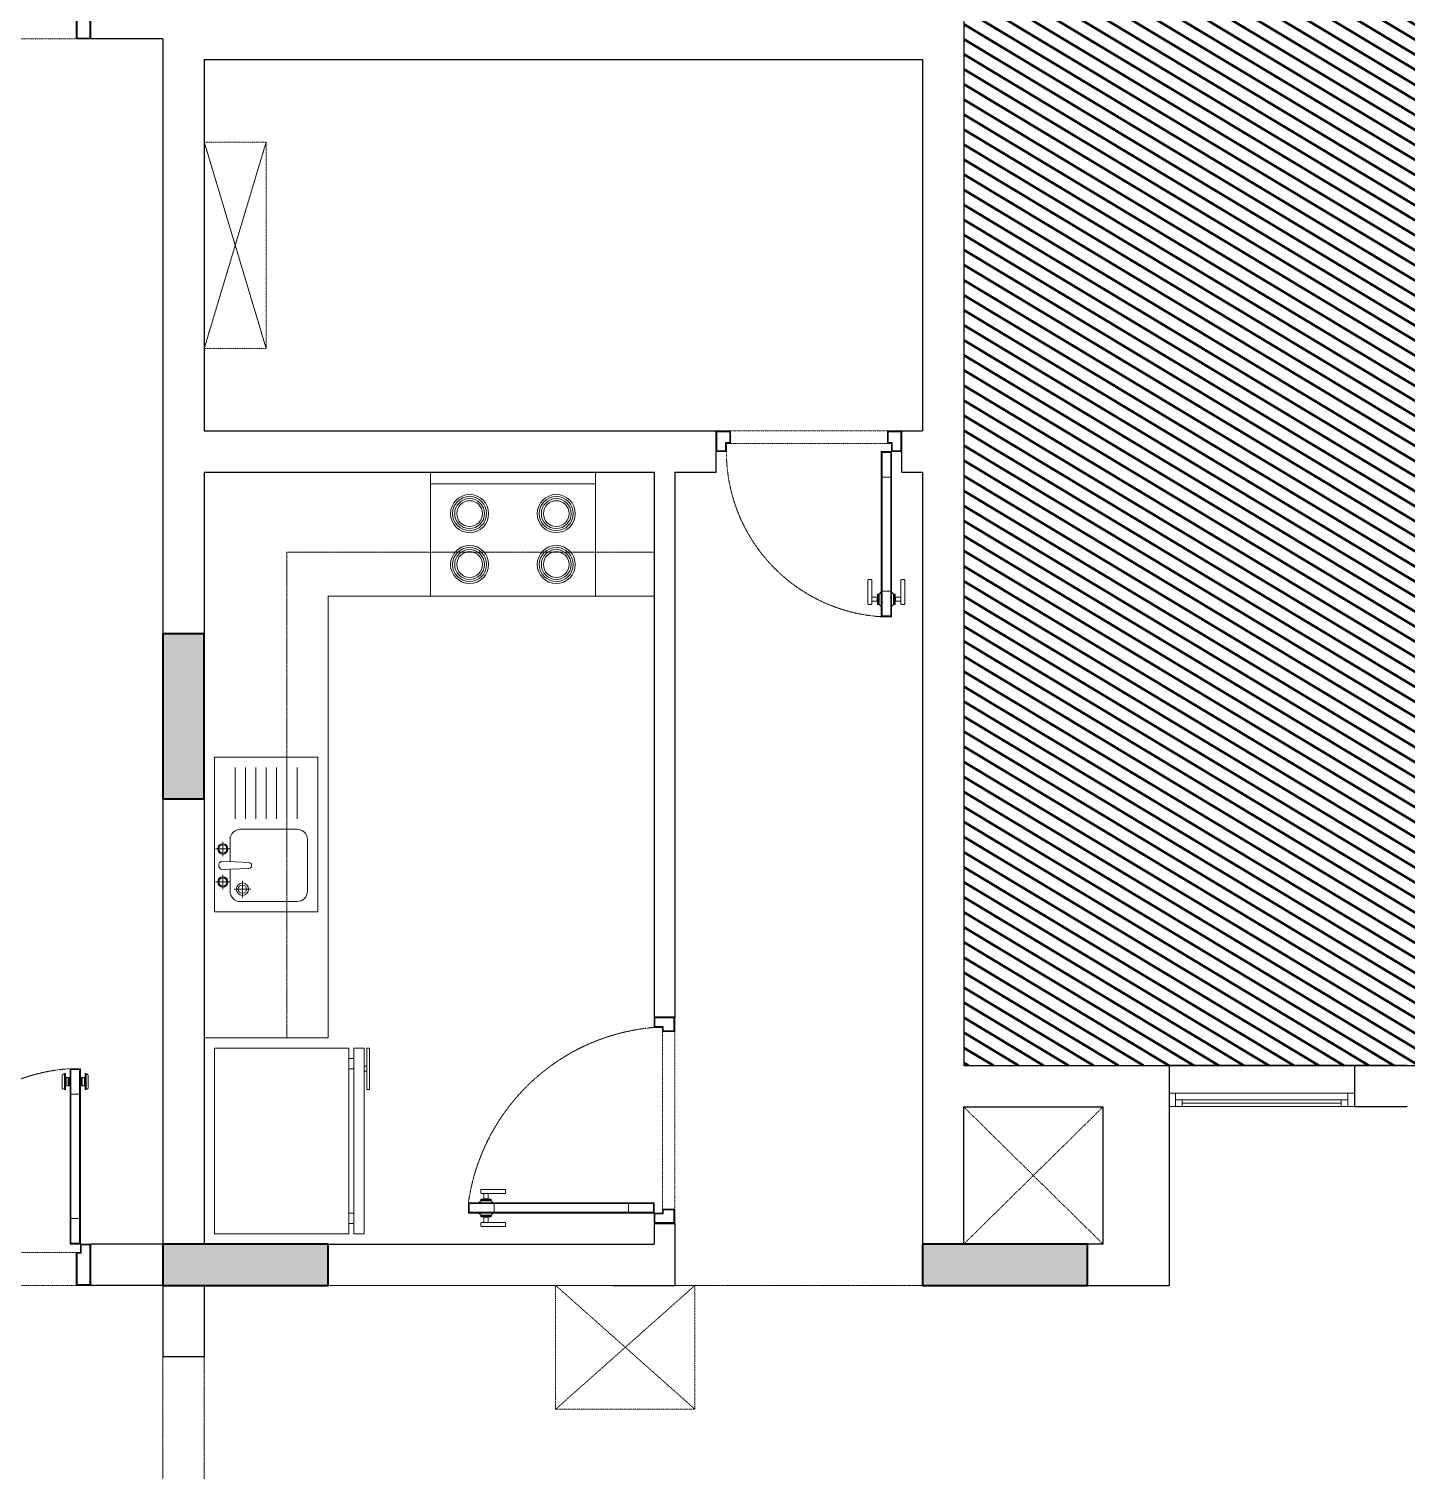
# Model space of a CAD drawing. Header units: inches. Extents: x 274057 to 444617, y 490067 to 635630.
# Drawn here: x 412637 to 419315, y 613006 to 619994 of the extents above; entities that cross this region are included whole.
import ezdxf

# ---------------------------------------------------------------- set-up
doc = ezdxf.new("R2010")
doc.units = ezdxf.units.IN
doc.header["$MEASUREMENT"] = 0
for name, pattern in [('CENTER', [2, 1.25, -0.25, 0.25, -0.25]), ('HIDDEN', [0.375, 0.25, -0.125]), ('HIDDEN2', [0.1875, 0.125, -0.0625])]:
    doc.linetypes.add(name, pattern=pattern)
for name, color, linetype, lineweight in [('1', 1, 'Continuous', 50), ('A-DOOR', 134, 'Continuous', 18), ('A-FLOR-FIXT', 114, 'Continuous', 9), ('A-FLOR-HIDN', 8, 'HIDDEN', 13), ('A-GLAZ', 134, 'Continuous', 18), ('A-SHAFT', 3, 'HIDDEN2', 18), ('A-WALL-TILE', 8, 'Continuous', 9), ('XREF-V2-FF_COLS$0$A-COLS', 8, 'Continuous', 40), ('XREF-V2-FF_COLS$0$A-COLS-PATT', 253, 'Continuous', 20)]:
    doc.layers.add(name, color=color, linetype=linetype, lineweight=lineweight)
for name, color, linetype in [('A-FURN', 253, 'Continuous'), ('A-WALL', 7, 'Continuous'), ('ID-wall paper', 8, 'Continuous')]:
    doc.layers.add(name, color=color, linetype=linetype)

# ---------------------------------------------------------------- blocks, each defined once
blk = doc.blocks.new('FREEZER 90')
for p, q in [((-450, 0), (450, 0)), ((450, 0), (450, -650)), ((-450, 0), (-450, -650)), ((450, -650), (-450, -650)), ((450, -675), (-450, -675)), ((-450, -725), (-450, -675)), ((-400, -650), (-400, -675)), ((-350, -650), (-350, -675)), ((350, -650), (350, -675)), ((400, -650), (400, -675)), ((450, -725), (450, -675)), ((450, -725), (-450, -725)), ((-250, -737.5), (-450, -737.5)), ((-450, -750), (-450, -737.5)), ((-250, -750), (-450, -750)), ((-362.5, -737.5), (-362.5, -725)), ((-337.5, -737.5), (-337.5, -725)), ((-250, -750), (-250, -737.5))]:
    blk.add_line(p, q)
blk = doc.blocks.new('SINK SNGL-flat-1')
at = {"layer": 'A-FLOR-FIXT'}
for p, q in [((-375, 0), (375, 0)), ((375, 0), (375, -500)), ((-375, 0), (-375, -500)), ((-265, -40), (-195, -40)), ((-230, -5), (-230, -75)), ((-170.1, -34.2), (-164.9, -166)), ((-135.1, -166), (-129.9, -34.2)), ((-35, -40), (-105, -40)), ((-70, -5), (-70, -75)), ((-325, -400), (-325, -125)), ((-225, -135), (-305, -135)), ((-275, -75), (-168.5, -75)), ((-265, -95), (-265, -175)), ((-131.5, -75), (-25, -75)), ((25, -125), (25, -400)), ((325, -100), (75, -100)), ((325, -150), (75, -150)), ((325, -200), (75, -200)), ((325, -250), (75, -250)), ((325, -300), (75, -300)), ((325, -350), (75, -350)), ((325, -400), (75, -400)), ((-25, -450), (-275, -450)), ((-375, -500), (375, -500))]:
    blk.add_line(p, q, dxfattribs=at)
for centre, major_axis, start_param, end_param in [((-230, -40), (0, 25), 1.570831, 7.854016), ((-230, -40), (0, 20), 1.570800483703876, 7.853985790883462), ((-150, -41.3), (0, 21.2), -1.233384, 1.233365), ((-70, -40), (0, 25), 1.57082, 7.854005), ((-70, -40), (0, 20), 1.570787, 7.853972), ((-275, -125), (0, 50), -0.000008, 1.570789), ((-265, -135), (0, 30), 1.570817, 7.854002), ((-265, -135), (0, 20), 1.570800483703876, 7.853985790883462), ((-25, -125), (0, 50), -1.570798, -0.000001), ((-150, -164.4), (0, 15), 1.676659, 4.606505), ((-275, -400), (0, 50), 1.570799, 3.141595), ((-25, -400), (0, 50), 3.141586, 4.712383)]:
    blk.add_ellipse(centre, major_axis=major_axis, ratio=1, start_param=start_param, end_param=end_param, dxfattribs=at)
blk = doc.blocks.new('*U60')
at = {"color": 253, "linetype": 'HIDDEN2'}
for p, q in [((264506.4, 492461.3, 0), (265243.9, 492644.8, 0)), ((265258.4, 492586.5, 0), (264520.8, 492403.1, 0))]:
    blk.add_line(p, q, dxfattribs=at)
at = {"layer": 'A-DOOR'}
for p, q in [((265060.5, 493464.8, 0), (265012, 493452.7, 0)), ((265012, 493452.7, 0), (265060.5, 493464.8, 0)), ((265253.6, 492688.4, 0), (265060.5, 493464.8, 0)), ((265060.5, 493464.8, 0), (265060.5, 493464.8, 0)), ((265012, 493452.7, 0), (265205.1, 492676.3, 0)), ((265016.8, 493449.8, 0), (265057.6, 493459.9, 0)), ((265016.8, 493449.8, 0), (265208, 492681.2, 0)), ((265248.8, 492691.3, 0), (265057.6, 493459.9, 0)), ((265045.8, 493333.3, 0), (265086.5, 493343.5, 0)), ((265205.1, 492676.3, 0), (265253.6, 492688.4, 0))]:
    blk.add_line(p, q, dxfattribs=at)
at = {"layer": 'A-DOOR', "elevation": 0}
for points in [[(265024, 493404.2), (265040.9, 493336.2), (265028.8, 493343.5), (265016.7, 493392)], [(265072.6, 493416.2), (265089.5, 493348.3), (265096.7, 493360.4), (265084.7, 493408.9)], [(265087.6, 493409.7), (265092.4, 493410.9), (265104.5, 493362.4), (265099.7, 493361.1)], [(265097.3, 493396.6), (265122.3, 493402.8), (265127.1, 493383.4), (265102.1, 493377.2)], [(265011.3, 493375.2), (264986.4, 493369), (264991.2, 493349.6), (265016.2, 493355.8)], [(265013.8, 493391.3), (265009, 493390.1), (265021, 493341.6), (265025.9, 493342.8)], [(265302.2, 492700.5), (265253.6, 492688.4), (265263.3, 492649.6), (265243.9, 492644.8), (265258.4, 492586.5), (265326.3, 492603.4)], [(265299.2, 492695.6), (265258.5, 492685.5), (265268.1, 492646.7), (265248.7, 492641.9), (265261.3, 492591.4), (265321.4, 492606.4)], [(264428.8, 492483.2), (264477.3, 492495.3), (264487, 492456.5), (264506.4, 492461.3), (264520.8, 492403.1), (264452.9, 492386.2)], [(264433.6, 492480.3), (264474.4, 492490.4), (264484, 492451.6), (264503.4, 492456.4), (264516, 492406), (264455.8, 492391)]]:
    blk.add_lwpolyline(points, close=True, dxfattribs=at)
at = {"layer": 'A-DOOR', "elevation": 0, "flags": 128}
for points in [[(265086.5, 493343.5), (265045.8, 493333.3), (265016.8, 493449.8), (265057.6, 493459.9)], [(265248.8, 492691.3), (265208, 492681.2), (265179.1, 492797.6), (265219.8, 492807.8)]]:
    blk.add_lwpolyline(points, close=True, dxfattribs=at)
at = {"layer": 'A-DOOR', "elevation": 0}
for points in [[(265119.6, 493413.5), (265146.6, 493304.8, 0.414214), (265151.5, 493301.9), (265163.1, 493304.8, 0.414214), (265166, 493309.7), (265139, 493418.3, 0.414214), (265134.2, 493421.3), (265122.5, 493418.4, 0.414214)], [(264983.7, 493379.7), (265010.8, 493271, -0.414214), (265007.9, 493266.2), (264996.2, 493263.3, -0.414214), (264991.4, 493266.2), (264964.3, 493374.9, -0.414214), (264967.2, 493379.7), (264978.9, 493382.6, -0.414214)]]:
    blk.add_lwpolyline(points, format="xyb", close=True, dxfattribs=at)
at = {"layer": 'A-DOOR', "linetype": 'CENTER', "ltscale": 0.4}
blk.add_arc((265256, 492688.4, 0), 802.3, 107.71002, 193.92803, dxfattribs=at)
blk = doc.blocks.new('*U63')
at = {"color": 253, "linetype": 'HIDDEN2'}
for p, q in [((259343.6, 493206.9, 0), (260954.5, 493607.6, 0)), ((260993.1, 493452.4, 0), (259382.2, 493051.6, 0))]:
    blk.add_line(p, q, dxfattribs=at)
at = {"layer": 'A-DOOR'}
for p, q in [((260759, 494476.1, 0), (260710.5, 494464.1, 0)), ((260710.5, 494464.1, 0), (260759, 494476.1, 0)), ((260710.5, 494464.1, 0), (260915.7, 493639.2, 0)), ((260715.4, 494461.2, 0), (260756.1, 494471.3, 0)), ((260715.4, 494461.2, 0), (260918.7, 493644.1, 0)), ((260959.4, 493654.2, 0), (260756.1, 494471.3, 0)), ((260964.3, 493651.3, 0), (260759, 494476.1, 0)), ((260786.7, 494459.9, 0), (260806.1, 494382.2, 0)), ((260693.7, 494436.7, 0), (260713, 494359.1, 0)), ((260702.4, 494418.3, 0), (260712.1, 494420.7, 0)), ((260702.4, 494418.3, 0), (260712, 494379.5, 0)), ((260712, 494379.5, 0), (260721.7, 494381.9, 0)), ((260712.1, 494420.7, 0), (260721.7, 494381.9, 0)), ((260716, 494421.7, 0), (260720.8, 494422.9, 0)), ((260716, 494421.7, 0), (260725.6, 494382.8, 0)), ((260725.6, 494382.8, 0), (260730.4, 494384, 0)), ((260774.1, 494436.1, 0), (260769.3, 494434.9, 0)), ((260774.1, 494436.1, 0), (260783.8, 494397.3, 0)), ((260787.7, 494439.5, 0), (260778, 494437.1, 0)), ((260778, 494437.1, 0), (260787.6, 494398.3, 0)), ((260783.8, 494397.3, 0), (260778.9, 494396.1, 0)), ((260797.3, 494400.7, 0), (260787.6, 494398.3, 0)), ((260787.7, 494439.5, 0), (260797.3, 494400.7, 0)), ((260744.3, 494344.7, 0), (260785.1, 494354.8, 0)), ((259092.5, 494038.3, 0), (259111.8, 493960.7, 0)), ((259101.2, 494019.9, 0), (259110.9, 494022.3, 0)), ((259157.8, 494077.8, 0), (259109.3, 494065.7, 0)), ((259109.3, 494065.7, 0), (259157.8, 494077.8, 0)), ((259314.5, 493240.8, 0), (259109.3, 494065.7, 0)), ((259110.9, 494022.3, 0), (259120.5, 493983.5, 0)), ((259154.9, 494072.9, 0), (259114.2, 494062.8, 0)), ((259317.5, 493245.7, 0), (259114.2, 494062.8, 0)), ((259114.8, 494023.3, 0), (259119.6, 494024.5, 0)), ((259114.8, 494023.3, 0), (259124.4, 493984.5, 0)), ((259154.9, 494072.9, 0), (259358.2, 493255.8, 0)), ((259157.8, 494077.8, 0), (259363.1, 493252.9, 0)), ((259172.9, 494037.7, 0), (259168.1, 494036.6, 0)), ((259172.9, 494037.7, 0), (259182.6, 493998.9, 0)), ((259186.5, 494041.1, 0), (259176.8, 494038.7, 0)), ((259176.8, 494038.7, 0), (259186.4, 493999.9, 0)), ((259185.5, 494061.5, 0), (259204.9, 493983.9, 0)), ((259186.5, 494041.1, 0), (259196.2, 494002.3, 0)), ((259101.2, 494019.9, 0), (259110.8, 493981.1, 0)), ((259110.8, 493981.1, 0), (259120.5, 493983.5, 0)), ((259124.4, 493984.5, 0), (259129.2, 493985.7, 0)), ((259183.9, 493956.5, 0), (259143.1, 493946.3, 0)), ((259182.6, 493998.9, 0), (259177.8, 493997.7, 0)), ((259196.2, 494002.3, 0), (259186.4, 493999.9, 0)), ((260915.7, 493639.2, 0), (260964.3, 493651.3, 0)), ((259363.1, 493252.9, 0), (259314.5, 493240.8, 0))]:
    blk.add_line(p, q, dxfattribs=at)
at = {"layer": 'A-DOOR', "elevation": 0, "flags": 128}
for points in [[(260785.1, 494354.8), (260744.3, 494344.7), (260715.4, 494461.2), (260756.1, 494471.3)], [(259143.1, 493946.3), (259183.9, 493956.5), (259154.9, 494072.9), (259114.2, 494062.8)], [(260959.4, 493654.2), (260918.7, 493644.1), (260889.7, 493760.5), (260930.4, 493770.7)], [(259317.5, 493245.7), (259358.2, 493255.8), (259329.2, 493372.3), (259288.5, 493362.1)]]:
    blk.add_lwpolyline(points, close=True, dxfattribs=at)
at = {"layer": 'A-DOOR', "elevation": 0}
for points in [[(260786.7, 494459.9), (260806.1, 494382.2, 2.191511)], [(260693.7, 494436.7), (260713, 494359.1, -2.191511)], [(259092.5, 494038.3), (259111.8, 493960.7, -2.191511)], [(259185.5, 494061.5), (259204.9, 493983.9, 2.191511)]]:
    blk.add_lwpolyline(points, format="xyb", dxfattribs=at)
for points in [[(260792, 494459.3), (260810.5, 494385.2)], [(260803.2, 494455.7), (260818.7, 494393.6)], [(260681, 494425.3), (260696.5, 494363.2)], [(260689.2, 494433.8), (260707.7, 494359.6)], [(259079.8, 494027), (259095.3, 493964.8)], [(259088.1, 494035.4), (259106.5, 493961.3)], [(259190.8, 494061), (259209.3, 493986.8)], [(259202, 494057.4), (259217.5, 493995.2)]]:
    blk.add_lwpolyline(points, dxfattribs=at)
for points in [[(261012.8, 493663.4), (260964.3, 493651.3), (260973.9, 493612.5), (260954.5, 493607.6), (260993.1, 493452.4), (261061.1, 493469.3)], [(261009.9, 493658.5), (260969.1, 493648.4), (260978.8, 493609.6), (260959.4, 493604.7), (260996.1, 493457.2), (261056.2, 493472.2)], [(259266, 493228.8), (259314.5, 493240.8), (259324.2, 493202), (259343.6, 493206.9), (259382.2, 493051.6), (259314.3, 493034.7)], [(259270.9, 493225.9), (259311.6, 493236), (259321.3, 493197.2), (259340.7, 493202), (259377.4, 493054.5), (259317.2, 493039.5)]]:
    blk.add_lwpolyline(points, close=True, dxfattribs=at)
at = {"layer": 'A-DOOR', "linetype": 'CENTER', "ltscale": 0.4}
for centre, start, end in [((260967.2, 493650.8, 0), 107.52049, 193.89376), ((259312.1, 493239, 0), 14.04909, 100.42235)]:
    blk.add_arc(centre, 852.8, start, end, dxfattribs=at)
at = {"layer": 'A-DOOR'}
for centre, start, end in [((260785.1, 494418.2, 0), 64.1796, 87.71122), ((260714.6, 494400.7, 0), 120.23163, 143.76324), ((260785.1, 494418.2, 0), 300.23163, 323.76324), ((260714.6, 494400.7, 0), 244.1796, 267.71122), ((259113.5, 494002.3, 0), 120.23163, 143.76324), ((259183.9, 494019.9, 0), 64.1796, 87.71122), ((259113.5, 494002.3, 0), 244.1796, 267.71122), ((259183.9, 494019.9, 0), 300.23163, 323.76324)]:
    blk.add_arc(centre, 41.7, start, end, dxfattribs=at)
blk = doc.blocks.new('*U64')
at = {"color": 253, "linetype": 'HIDDEN2'}
for p, q in [((260801.9, 487345.5, 0), (262412.8, 487746.3, 0)), ((262451.4, 487591.1, 0), (260840.5, 487190.3, 0))]:
    blk.add_line(p, q, dxfattribs=at)
at = {"layer": 'A-DOOR'}
for p, q in [((262151.9, 488575.4, 0), (262171.3, 488497.8, 0)), ((262217.3, 488614.8, 0), (262168.8, 488602.8, 0)), ((262168.8, 488602.8, 0), (262217.3, 488614.8, 0)), ((262168.8, 488602.8, 0), (262374, 487777.9, 0)), ((262173.6, 488599.8, 0), (262214.4, 488610, 0)), ((262173.6, 488599.8, 0), (262376.9, 487782.7, 0)), ((262417.7, 487792.9, 0), (262214.4, 488610, 0)), ((262422.5, 487790, 0), (262217.3, 488614.8, 0)), ((262232.4, 488574.8, 0), (262227.6, 488573.6, 0)), ((262232.4, 488574.8, 0), (262242, 488536, 0)), ((262246, 488578.2, 0), (262236.3, 488575.8, 0)), ((262236.3, 488575.8, 0), (262245.9, 488537, 0)), ((262245, 488598.6, 0), (262264.3, 488520.9, 0)), ((262246, 488578.2, 0), (262255.6, 488539.4, 0)), ((262160.7, 488557, 0), (262170.4, 488559.4, 0)), ((262160.7, 488557, 0), (262170.3, 488518.1, 0)), ((262170.3, 488518.1, 0), (262180, 488520.6, 0)), ((262170.4, 488559.4, 0), (262180, 488520.6, 0)), ((262174.2, 488560.3, 0), (262179.1, 488561.5, 0)), ((262174.2, 488560.3, 0), (262183.9, 488521.5, 0)), ((262183.9, 488521.5, 0), (262188.7, 488522.7, 0)), ((262242, 488536, 0), (262237.2, 488534.8, 0)), ((262255.6, 488539.4, 0), (262245.9, 488537, 0)), ((262202.6, 488483.4, 0), (262243.4, 488493.5, 0)), ((260550.8, 488177, 0), (260570.1, 488099.4, 0)), ((260559.5, 488158.6, 0), (260569.2, 488161, 0)), ((260559.5, 488158.6, 0), (260569.1, 488119.8, 0)), ((260616.1, 488216.5, 0), (260567.6, 488204.4, 0)), ((260567.6, 488204.4, 0), (260616.1, 488216.5, 0)), ((260772.8, 487379.5, 0), (260567.6, 488204.4, 0)), ((260569.2, 488161, 0), (260578.8, 488122.2, 0)), ((260613.2, 488211.6, 0), (260572.5, 488201.5, 0)), ((260775.7, 487384.4, 0), (260572.5, 488201.5, 0)), ((260573.1, 488162, 0), (260577.9, 488163.2, 0)), ((260573.1, 488162, 0), (260582.7, 488123.2, 0)), ((260613.2, 488211.6, 0), (260816.5, 487394.5, 0)), ((260616.1, 488216.5, 0), (260821.4, 487391.6, 0)), ((260631.2, 488176.4, 0), (260626.4, 488175.2, 0)), ((260631.2, 488176.4, 0), (260640.9, 488137.6, 0)), ((260644.8, 488179.8, 0), (260635.1, 488177.4, 0)), ((260635.1, 488177.4, 0), (260644.7, 488138.6, 0)), ((260643.8, 488200.2, 0), (260663.1, 488122.6, 0)), ((260644.8, 488179.8, 0), (260654.4, 488141, 0)), ((260569.1, 488119.8, 0), (260578.8, 488122.2, 0)), ((260582.7, 488123.2, 0), (260587.5, 488124.3, 0)), ((260642.2, 488095.2, 0), (260601.4, 488085, 0)), ((260640.9, 488137.6, 0), (260636, 488136.4, 0)), ((260654.4, 488141, 0), (260644.7, 488138.6, 0)), ((262374, 487777.9, 0), (262422.5, 487790, 0)), ((260821.4, 487391.6, 0), (260772.8, 487379.5, 0))]:
    blk.add_line(p, q, dxfattribs=at)
at = {"layer": 'A-DOOR', "elevation": 0}
for points in [[(262147.5, 488572.4), (262166, 488498.3)], [(262250.3, 488598), (262268.8, 488523.9)], [(262261.5, 488594.4), (262277, 488532.3)], [(262139.3, 488564), (262154.8, 488501.9)], [(260538.1, 488165.7), (260553.6, 488103.5)], [(260546.3, 488174.1), (260564.8, 488100)], [(260649.1, 488199.6), (260667.6, 488125.5)], [(260660.3, 488196.1), (260675.8, 488133.9)]]:
    blk.add_lwpolyline(points, dxfattribs=at)
for points in [[(262151.9, 488575.4), (262171.3, 488497.8, -2.191511)], [(262245, 488598.6), (262264.3, 488520.9, 2.191511)], [(260550.8, 488177), (260570.1, 488099.4, -2.191511)], [(260643.8, 488200.2), (260663.1, 488122.6, 2.191511)]]:
    blk.add_lwpolyline(points, format="xyb", dxfattribs=at)
at = {"layer": 'A-DOOR', "elevation": 0, "flags": 128}
for points in [[(262243.4, 488493.5), (262202.6, 488483.4), (262173.6, 488599.8), (262214.4, 488610)], [(260601.4, 488085), (260642.2, 488095.2), (260613.2, 488211.6), (260572.5, 488201.5)], [(262417.7, 487792.9), (262376.9, 487782.7), (262348, 487899.2), (262388.7, 487909.3)], [(260775.7, 487384.4), (260816.5, 487394.5), (260787.5, 487511), (260746.8, 487500.8)]]:
    blk.add_lwpolyline(points, close=True, dxfattribs=at)
at = {"layer": 'A-DOOR', "elevation": 0}
for points in [[(262471.1, 487802), (262422.5, 487790), (262432.2, 487751.2), (262412.8, 487746.3), (262451.4, 487591.1), (262519.3, 487608)], [(262468.1, 487797.2), (262427.4, 487787.1), (262437, 487748.2), (262417.6, 487743.4), (262454.3, 487595.9), (262514.5, 487610.9)], [(260724.3, 487367.5), (260772.8, 487379.5), (260782.5, 487340.7), (260801.9, 487345.5), (260840.5, 487190.3), (260772.6, 487173.4)], [(260729.2, 487364.5), (260769.9, 487374.7), (260779.6, 487335.9), (260799, 487340.7), (260835.7, 487193.2), (260775.5, 487178.2)]]:
    blk.add_lwpolyline(points, close=True, dxfattribs=at)
at = {"layer": 'A-DOOR', "linetype": 'CENTER', "ltscale": 0.4}
for centre, start, end in [((262425.5, 487789.5, 0), 107.52049, 193.89376), ((260770.4, 487377.7, 0), 14.04909, 100.42235)]:
    blk.add_arc(centre, 852.8, start, end, dxfattribs=at)
at = {"layer": 'A-DOOR'}
for centre, start, end in [((262172.9, 488539.4, 0), 120.23163, 143.76324), ((262243.4, 488556.9, 0), 64.1796, 87.71122), ((262172.9, 488539.4, 0), 244.1796, 267.71122), ((262243.4, 488556.9, 0), 300.23163, 323.76324), ((260571.7, 488141, 0), 120.23163, 143.76324), ((260642.2, 488158.6, 0), 64.1796, 87.71122), ((260571.7, 488141, 0), 244.1796, 267.71122), ((260642.2, 488158.6, 0), 300.23163, 323.76324)]:
    blk.add_arc(centre, 41.7, start, end, dxfattribs=at)
blk = doc.blocks.new('oven 4')
at = {"lineweight": 0}
for p, q in [((63294, 28419.5), (63294, 27619.5)), ((63294, 28419.5), (63894, 28419.5)), ((63838.5, 28419.5), (63838.5, 27619.5)), ((63294, 27619.5), (63894, 27619.5))]:
    blk.add_line(p, q, dxfattribs=at)
blk.add_lwpolyline([(63894, 28419.5), (63894, 27619.5)], dxfattribs=at)
for centre, radius in [((63447, 28229.5), 92.3), ((63447, 28229.5), 82.3), ((63693.8, 28229.5), 92.3), ((63693.8, 28229.5), 82.3), ((63447, 28229.5), 72.3), ((63447, 28229.5), 62.3), ((63693.8, 28229.5), 72.3), ((63693.8, 28229.5), 62.3), ((63447, 27809.5), 92.3), ((63447, 27809.5), 82.3), ((63693.8, 27809.5), 92.3), ((63693.8, 27809.5), 82.3), ((63447, 27809.5), 72.3), ((63447, 27809.5), 62.3), ((63693.8, 27809.5), 72.3), ((63693.8, 27809.5), 62.3)]:
    blk.add_circle(centre, radius, dxfattribs=at)
blk = doc.blocks.new('*U66')
for p, q in [((-450, 200), (-450, 1100)), ((-450, 1100), (-400, 1100)), ((-400, 1100), (-450, 1100)), ((-450, 1100), (-450, 1100)), ((-446, 204), (-446, 1096)), ((-404, 1096), (-446, 1096)), ((-404, 1096), (-404, 204)), ((-400, 1100), (-400, 200)), ((-404, 976), (-446, 976)), ((-400, 200), (-450, 200))]:
    blk.add_line(p, q)
at = {"color": 253, "linetype": 'HIDDEN2'}
for p, q in [((430, 160), (-430, 160)), ((-430, 100), (430, 100))]:
    blk.add_line(p, q, dxfattribs=at)
for points in [[(-450, 1050), (-450, 980), (-460, 990), (-460, 1040)], [(-400, 1050), (-400, 980), (-390, 990), (-390, 1040)], [(-469.3, 1025), (-495, 1025), (-495, 1005), (-469.3, 1005)], [(-463, 1040), (-468, 1040), (-468, 990), (-463, 990)], [(-387, 1040), (-382, 1040), (-382, 990), (-387, 990)], [(-380.7, 1025), (-355, 1025), (-355, 1005), (-380.7, 1005)], [(-500, 200), (-450, 200), (-450, 160), (-430, 160), (-430, 100), (-500, 100)], [(-496, 196), (-454, 196), (-454, 156), (-434, 156), (-434, 104), (-496, 104)], [(500, 200), (450, 200), (450, 160), (430, 160), (430, 100), (500, 100)], [(496, 196), (454, 196), (454, 156), (434, 156), (434, 104), (496, 104)]]:
    blk.add_lwpolyline(points, close=True)
at = {"flags": 128}
for points in [[(-446, 976), (-404, 976), (-404, 1096), (-446, 1096)], [(-446, 204), (-404, 204), (-404, 324), (-446, 324)]]:
    blk.add_lwpolyline(points, close=True, dxfattribs=at)
for points in [[(-495, 1036), (-495, 924, -0.414214), (-499, 920), (-511, 920, -0.414214), (-515, 924), (-515, 1036, -0.414214), (-511, 1040), (-499, 1040, -0.414214)], [(-355, 1036), (-355, 924, 0.414214), (-351, 920), (-339, 920, 0.414214), (-335, 924), (-335, 1036, 0.414214), (-339, 1040), (-351, 1040, 0.414214)]]:
    blk.add_lwpolyline(points, format="xyb", close=True)
at = {"linetype": 'CENTER', "ltscale": 0.4}
blk.add_arc((-539.3, 117), 992.8, 4.79305, 81.93382, dxfattribs=at)
blk = doc.blocks.new('first floor villa 2')
at = {"layer": 'XREF-V2-FF_COLS$0$A-COLS-PATT'}
for points in [[(102085.1, 43239.4), (102285.1, 43239.4), (102285.1, 44039.4), (102085.1, 44039.4)], [(102085.1, 41081.9), (102085.1, 40881.9), (102885.1, 40881.9), (102885.1, 41081.9)], [(105765.1, 41081.9), (105765.1, 40881.9), (106565.1, 40881.9), (106565.1, 41081.9)]]:
    blk.add_hatch(color=256, dxfattribs=at).paths.add_polyline_path(points)
at = {"layer": 'A-FLOR-FIXT', "lineweight": 0}
for p, q in [((102885.1, 44221.9), (104465.1, 44221.9)), ((102885.1, 42081.9, 0), (102885.1, 44221.9)), ((102885.1, 42081.9, 0), (102285.1, 42081.9))]:
    blk.add_line(p, q, dxfattribs=at)
at = {"layer": 'A-FLOR-HIDN', "lineweight": 0}
for p, q in [((102685.1, 42081.9), (102685.1, 44435.2, 0)), ((102685.1, 44435.2, 0), (104465.1, 44435.2, 0))]:
    blk.add_line(p, q, dxfattribs=at)
at = {"layer": 'A-FLOR-HIDN', "color": 1, "linetype": 'HIDDEN'}
for p, q in [((105765.1, 40881.9, 0), (104565.1, 40881.9)), ((102085.1, 39036.7), (102085.1, 40536.7)), ((102285.1, 40536.7), (102285.1, 39036.7))]:
    blk.add_line(p, q, dxfattribs=at)
at = {"layer": 'A-GLAZ'}
for p, q in [((107858.7, 41814.2), (106958.7, 41814.2)), ((106991.2, 41749.2), (106991.2, 41814.2)), ((107826.2, 41749.2), (107826.2, 41814.2)), ((107858.7, 41749.2), (106958.7, 41749.2)), ((107826.2, 41781.7), (106991.2, 41781.7)), ((107023.7, 41749.2), (107023.7, 41781.7)), ((107793.7, 41765.5), (107023.7, 41765.5)), ((107793.7, 41749.2), (107793.7, 41781.7))]:
    blk.add_line(p, q, dxfattribs=at)
at = {"layer": 'A-SHAFT'}
for p, q in [((102285.1, 46421.9), (102585.1, 45421.9)), ((102585.1, 46421.9), (102285.1, 45421.9)), ((105965.1, 41746.9, 0), (106640.1, 41081.9, 0)), ((106640.1, 41746.9, 0), (105965.1, 41081.9, 0)), ((103987.6, 40881.9, 0), (104662.6, 40281.9, 0)), ((104662.6, 40881.9, 0), (103987.6, 40281.9, 0))]:
    blk.add_line(p, q, dxfattribs=at)
blk.add_lwpolyline([(102285.1, 46421.9), (102585.1, 46421.9), (102585.1, 45421.9), (102285.1, 45421.9)], close=True, dxfattribs=at)
at = {"layer": 'A-SHAFT', "elevation": 0}
for points in [[(105965.1, 41746.9), (106640.1, 41746.9), (106640.1, 41081.9), (105965.1, 41081.9)], [(103987.6, 40881.9), (104662.6, 40881.9), (104662.6, 40281.9), (103987.6, 40281.9)]]:
    blk.add_lwpolyline(points, close=True, dxfattribs=at)
at = {"layer": 'A-WALL'}
for p, q in [((105965.1, 48511.9), (105965.1, 41946.9)), ((101735.1, 46921.9), (101735.1, 47121.9)), ((102085.1, 46921.9), (101735.1, 46921.9)), ((102085.1, 46921.9), (102085.1, 44039.4, 0)), ((102285.1, 46821.9), (105765.1, 46821.9)), ((102285.1, 46821.9), (102285.1, 45021.9)), ((105765.1, 46821.9), (105765.1, 45021.9)), ((102285.1, 45021.9), (104765.1, 45021.9)), ((104765.1, 44821.9), (104765.1, 45021.9)), ((105665.1, 45021.9), (105765.1, 45021.9)), ((105665.1, 44821.9), (105665.1, 45021.9)), ((102285.1, 44821.9), (104465.1, 44821.9)), ((102285.1, 44821.9), (102285.1, 44039.4, 0)), ((104465.1, 44821.9), (104465.1, 42182)), ((104565.1, 44821.9), (104765.1, 44821.9)), ((104565.1, 44821.9), (104565.1, 42181.9)), ((105665.1, 44821.9), (105765.1, 44821.9)), ((105765.1, 44821.9), (105765.1, 41081.9)), ((102085.1, 43239.4), (102085.1, 41081.9)), ((102285.1, 43239.4), (102285.1, 41081.9)), ((104565.4, 42181.9), (104465.1, 42182)), ((105965.1, 41946.9), (106960.1, 41946.9)), ((105965.1, 41946.9), (106960.1, 41946.9)), ((106960.1, 41946.9), (106960.1, 40881.9)), ((107858.7, 41949.2), (107858.7, 41749.2)), ((107858.7, 41949.2), (108113.7, 41949.2)), ((105965.1, 41746.9), (106640.1, 41746.9)), ((105965.1, 41081.9), (105965.1, 41746.9)), ((106640.1, 41081.9), (106640.1, 41746.9)), ((107858.7, 41749.2), (108113.7, 41749.2)), ((104465.1, 41182), (104465.1, 41082)), ((104465.1, 41182), (104565.1, 41181.9)), ((104565.1, 41182), (104565.1, 40881.9, 0)), ((102085.1, 41081.9), (101735.1, 41081.9)), ((101735.1, 40881.9), (101735.1, 41081.9)), ((102885.2, 41082.4, 0), (104465.1, 41082, 0)), ((104265.1, 41082, 0), (104365.1, 41082, 0)), ((106640.1, 41081.9), (106565.1, 41081.9)), ((102085.1, 40881.9), (101735.1, 40881.9)), ((102085.1, 40881.9), (102085.1, 40536.7)), ((102285.1, 40881.9), (102285.1, 40536.7)), ((102885.1, 40882.4, 0), (104565.1, 40881.9)), ((104265.1, 40882, 0), (104565.1, 40881.9, 0)), ((106565.1, 40881.9), (106960.1, 40881.9)), ((102085.1, 40536.7), (102285.1, 40536.7))]:
    blk.add_line(p, q, dxfattribs=at)
at = {"layer": 'A-WALL-TILE'}
blk.add_line((106958.7, 41949.2, 0), (107858.7, 41949.2, 0), dxfattribs=at)
at = {"layer": 'XREF-V2-FF_COLS$0$A-COLS', "elevation": 0}
for points in [[(102085.1, 43239.4), (102285.1, 43239.4), (102285.1, 44039.4), (102085.1, 44039.4)], [(102085.1, 43239.4), (102285.1, 43239.4), (102285.1, 44039.4), (102085.1, 44039.4)], [(102085.1, 41081.9), (102085.1, 40881.9), (102885.1, 40881.9), (102885.1, 41081.9)], [(102085.1, 41081.9), (102085.1, 40881.9), (102885.1, 40881.9), (102885.1, 41081.9)], [(105765.1, 41081.9), (105765.1, 40881.9), (106565.1, 40881.9), (106565.1, 41081.9)]]:
    blk.add_lwpolyline(points, close=True, dxfattribs=at)
at = {"layer": 'A-DOOR'}
for name, p, rotation in [('*U63', (-270745, -368918.6, 0), 346.0285767170143), ('*U64', (-270745, -368918.6, 0), 346.0285767170143), ('*U66', (104665.1, 41682), 90)]:
    blk.add_blockref(name, p, dxfattribs=dict(at, rotation=rotation))
at = {"layer": 'A-DOOR', "xscale": -0.9999999999999996, "rotation": 193.9714232834083}
blk.add_blockref('*U60', (-270745, 458992.5, 0), dxfattribs=at)
at = {"layer": 'A-FLOR-FIXT', "rotation": 90}
for name, p in [('oven 4', (131800.3, -19072.1)), ('SINK SNGL-flat-1', (102335.1, 43066.9))]:
    blk.add_blockref(name, p, dxfattribs=at)
at = {"layer": 'A-FLOR-FIXT', "xscale": -1, "rotation": 90}
blk.add_blockref('FREEZER 90', (102335.1, 41581.9), dxfattribs=at)

msp = doc.modelspace()

# ---------------------------------------------------------------- block references
at = {"layer": 'A-FURN'}
msp.add_blockref('first floor villa 2', (311201.6, 573024), dxfattribs=at)

# ---------------------------------------------------------------- next in the draw order: hatches: boundary and pattern name
at = {"layer": '1'}
h = msp.add_hatch(dxfattribs=at)
h.set_pattern_fill('ANSI31', color=256, scale=500, angle=90, style=0)
h.set_pattern_definition([(148.971423, (339000.386, 523279.703), (-32.216596, -53.556895), [])])
h.paths.add_polyline_path([(423666.7, 621535.9), (417166.7, 621535.9), (417166.7, 614970.9), (423666.7, 614970.9)])

# ---------------------------------------------------------------- next in the draw order: linework, layer by layer
at = {"layer": 'ID-wall paper', "elevation": 0}
msp.add_lwpolyline([(423666.7, 621535.9), (417166.7, 621535.9), (417166.7, 614970.9), (423666.7, 614970.9)], close=True, dxfattribs=at)

doc.saveas('drawing.dxf')
